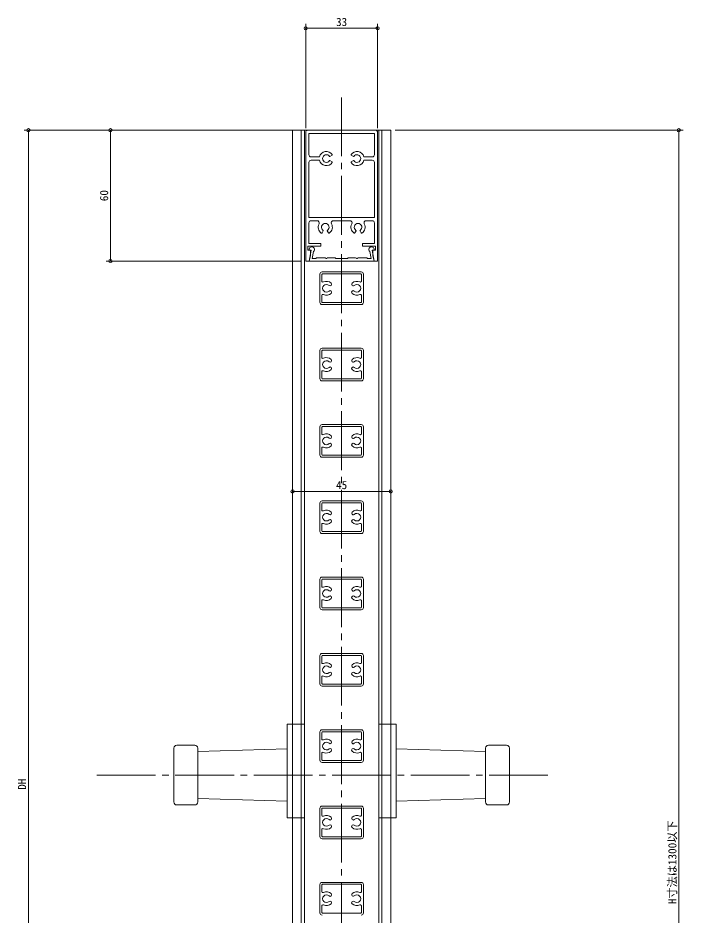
# Model space of a CAD drawing. Units: millimetres at full size. Extents: x -600 to 2301, y -735 to 832.
# Drawn here: x 1017.4 to 1322.5, y -403 to 8.5 of the extents above; entities that cross this region are included whole.
import ezdxf
from ezdxf.enums import TextEntityAlignment as Align

# ---------------------------------------------------------------- set-up
doc = ezdxf.new("R2010")
doc.units = ezdxf.units.MM
doc.header["$LTSCALE"] = 3
doc.header["$PDMODE"] = 32
doc.header["$PDSIZE"] = 1.5
doc.linetypes.add('CHAIN2', pattern=[12, 9, -1, 1, -1])
for name, color, linetype, lineweight in [('0-0_アンカー', 7, 'Continuous', 18), ('0-1_1手摺寸法', 6, 'Continuous', 18), ('0-2_3中心線', 2, 'CHAIN2', 18), ('0-3_41ｱﾙﾐ', 6, 'Continuous', 18), ('0-8_CSLAYER2', 7, 'Continuous', 18)]:
    doc.layers.add(name, color=color, linetype=linetype, lineweight=lineweight)
doc.styles.add('ＭＳ ゴシック', font='')
doc.styles.get('ＭＳ ゴシック').set_extended_font_data('MS Gothic')

msp = doc.modelspace()

# ---------------------------------------------------------------- linework, layer by layer
at = {"layer": '0-0_アンカー', "color": 4, "lineweight": 9}
for p, q in [((1149.403, -42.01), (1149.403, 5.721)), ((1182.403, -42.01), (1182.403, 5.721)), ((1182.403, 3.721), (1149.403, 3.721)), ((1152.403, 3.721), (1179.403, 3.721)), ((1141.403, -43.01), (1020.202, -43.01)), ((1022.202, -643.01), (1022.202, -43.01)), ((1148.403, -43.01), (1057.847, -43.01)), ((1059.847, -43.01), (1059.847, -103.01)), ((1190.403, -43.01), (1322.53, -43.01)), ((1320.53, -714.557), (1320.53, -43.01)), ((1022.202, -46.01), (1022.202, -640.01)), ((1059.847, -100.01), (1059.847, -46.01)), ((1320.53, -46.01), (1320.53, -711.557)), ((1147.403, -103.01), (1057.847, -103.01)), ((1143.403, -204.163), (1143.403, -210.695)), ((1188.403, -204.163), (1188.403, -210.695)), ((1188.403, -208.694), (1143.403, -208.694)), ((1146.403, -208.694), (1185.403, -208.694))]:
    msp.add_line(p, q, dxfattribs=at)
at = {"layer": '0-0_アンカー', "color": 4}
for p in [(1149.403, 3.721), (1182.403, 3.721), (1022.202, -43.01), (1059.847, -43.01), (1320.53, -43.01), (1059.847, -103.01), (1143.403, -208.694), (1188.403, -208.694)]:
    msp.add_point(p, dxfattribs=at)
at = {"layer": '0-1_1手摺寸法', "color": 3}
for p, q in [((1098.543, -325.045), (1090.262, -325.045)), ((1233.262, -325.045), (1241.543, -325.045)), ((1098.543, -352.523), (1090.262, -352.523)), ((1233.262, -352.523), (1241.543, -352.523))]:
    msp.add_line(p, q, dxfattribs=at)
at = {"layer": '0-2_3中心線'}
for p, q in [((1165.903, -27.937), (1165.903, -735.303)), ((1053.565, -338.784), (1261.506, -338.784))]:
    msp.add_line(p, q, dxfattribs=at)
at = {"layer": '0-3_41ｱﾙﾐ'}
for p, q in [((1143.403, -43.01), (1143.403, -643.01)), ((1143.403, -43.01), (1188.403, -43.01)), ((1147.403, -43.01), (1147.403, -643.01)), ((1184.403, -43.01), (1147.403, -43.01)), ((1148.903, -43.01), (1148.903, -643.01)), ((1182.903, -43.01), (1182.903, -643.01)), ((1184.403, -43.01), (1184.403, -643.01)), ((1188.403, -43.01), (1188.403, -643.01))]:
    msp.add_line(p, q, dxfattribs=at)
at = {"layer": '0-8_CSLAYER2'}
for p, q in [((1149.403, -44.01), (1149.403, -103.01)), ((1181.403, -43.01), (1150.403, -43.01)), ((1150.903, -44.51), (1150.903, -54.26)), ((1180.903, -44.51), (1150.903, -44.51)), ((1180.903, -44.51), (1180.903, -54.26)), ((1182.403, -44.01), (1182.403, -103.01)), ((1155.742, -55.26), (1151.903, -55.26)), ((1155.739, -56.76), (1151.903, -56.76)), ((1160.486, -55.1), (1161.477, -54.529)), ((1160.486, -56.929), (1161.477, -57.501)), ((1171.32, -55.1), (1170.329, -54.529)), ((1171.32, -56.929), (1170.329, -57.501)), ((1176.064, -55.26), (1179.903, -55.26)), ((1176.066, -56.76), (1179.903, -56.76)), ((1150.903, -57.76), (1150.903, -83.01)), ((1180.903, -57.76), (1180.903, -83.01)), ((1165.903, -83.01), (1150.903, -83.01)), ((1150.903, -85.51), (1150.903, -95.01)), ((1154.648, -84.51), (1151.903, -84.51)), ((1165.903, -84.51), (1162.148, -84.51)), ((1165.903, -83.01), (1180.903, -83.01)), ((1165.903, -84.51), (1169.657, -84.51)), ((1177.157, -84.51), (1179.903, -84.51)), ((1180.903, -85.51), (1180.903, -95.01)), ((1157.485, -89.093), (1156.912, -90.084)), ((1159.312, -89.093), (1159.885, -90.084)), ((1172.493, -89.093), (1171.921, -90.084)), ((1174.321, -89.093), (1174.893, -90.084)), ((1150.403, -96.21), (1150.403, -98.01)), ((1156.403, -96.21), (1150.403, -96.21)), ((1151.553, -98.01), (1150.403, -98.01)), ((1156.403, -95.01), (1150.903, -95.01)), ((1151.953, -98.01), (1150.953, -103.01)), ((1151.953, -98.01), (1150.978, -98.01)), ((1153.041, -98.687), (1152.417, -101.81)), ((1156.403, -95.01), (1156.403, -96.21)), ((1175.403, -95.01), (1180.903, -95.01)), ((1175.403, -95.01), (1175.403, -96.21)), ((1175.403, -96.21), (1181.403, -96.21)), ((1178.764, -98.687), (1179.389, -101.81)), ((1179.853, -98.01), (1180.828, -98.01)), ((1179.853, -98.01), (1180.853, -103.01)), ((1180.253, -98.01), (1181.403, -98.01)), ((1181.403, -96.21), (1181.403, -98.01)), ((1154.003, -101.81), (1152.417, -101.81)), ((1154.303, -101.51), (1154.003, -101.81)), ((1154.303, -101.51), (1154.003, -101.81)), ((1154.303, -101.51), (1158.329, -101.51)), ((1158.329, -101.509), (1158.822, -101.793)), ((1159.476, -101.509), (1158.983, -101.793)), ((1162.903, -101.51), (1159.476, -101.51)), ((1162.903, -101.51), (1163.203, -101.81)), ((1168.903, -101.51), (1172.33, -101.51)), ((1172.33, -101.509), (1172.822, -101.793)), ((1173.476, -101.509), (1172.984, -101.793)), ((1177.503, -101.51), (1173.476, -101.51)), ((1177.503, -101.51), (1177.803, -101.81)), ((1177.803, -101.81), (1179.389, -101.81)), ((1151.003, -103.01), (1149.403, -103.01)), ((1180.853, -103.01), (1150.953, -103.01)), ((1182.403, -103.01), (1180.803, -103.01)), ((1155.903, -109.01), (1155.903, -122.01)), ((1156.803, -109.21), (1156.803, -112.174)), ((1156.903, -108.01), (1165.903, -108.01)), ((1157.103, -108.91), (1165.903, -108.91)), ((1174.903, -108.01), (1165.903, -108.01)), ((1174.703, -108.91), (1165.903, -108.91)), ((1175.003, -109.21), (1175.003, -112.174)), ((1175.903, -109.01), (1175.903, -122.01)), ((1156.803, -118.846), (1156.803, -121.81)), ((1175.003, -118.846), (1175.003, -121.81)), ((1156.903, -123.01), (1165.903, -123.01)), ((1157.103, -122.11), (1165.903, -122.11)), ((1174.703, -122.11), (1165.903, -122.11)), ((1174.903, -123.01), (1165.903, -123.01)), ((1155.903, -144.01), (1155.903, -157.01)), ((1156.903, -143.01), (1165.903, -143.01)), ((1157.103, -143.91), (1165.903, -143.91)), ((1174.903, -143.01), (1165.903, -143.01)), ((1174.703, -143.91), (1165.903, -143.91)), ((1175.903, -144.01), (1175.903, -157.01)), ((1156.803, -144.21), (1156.803, -147.174)), ((1175.003, -144.21), (1175.003, -147.174)), ((1156.803, -153.846), (1156.803, -156.81)), ((1175.003, -153.846), (1175.003, -156.81)), ((1156.903, -158.01), (1165.903, -158.01)), ((1157.103, -157.11), (1165.903, -157.11)), ((1174.703, -157.11), (1165.903, -157.11)), ((1174.903, -158.01), (1165.903, -158.01)), ((1155.903, -179.01), (1155.903, -192.01)), ((1156.803, -179.21), (1156.803, -182.174)), ((1156.903, -178.01), (1165.903, -178.01)), ((1157.103, -178.91), (1165.903, -178.91)), ((1174.903, -178.01), (1165.903, -178.01)), ((1174.703, -178.91), (1165.903, -178.91)), ((1175.003, -179.21), (1175.003, -182.174)), ((1175.903, -179.01), (1175.903, -192.01)), ((1156.803, -188.846), (1156.803, -191.81)), ((1175.003, -188.846), (1175.003, -191.81)), ((1156.903, -193.01), (1165.903, -193.01)), ((1157.103, -192.11), (1165.903, -192.11)), ((1174.703, -192.11), (1165.903, -192.11)), ((1174.903, -193.01), (1165.903, -193.01)), ((1156.903, -213.01), (1165.903, -213.01)), ((1157.103, -213.91), (1165.903, -213.91)), ((1174.903, -213.01), (1165.903, -213.01)), ((1174.703, -213.91), (1165.903, -213.91)), ((1155.903, -214.01), (1155.903, -227.01)), ((1156.803, -214.21), (1156.803, -217.174)), ((1175.003, -214.21), (1175.003, -217.174)), ((1175.903, -214.01), (1175.903, -227.01)), ((1156.803, -223.846), (1156.803, -226.81)), ((1175.003, -223.846), (1175.003, -226.81)), ((1156.903, -228.01), (1165.903, -228.01)), ((1157.103, -227.11), (1165.903, -227.11)), ((1174.703, -227.11), (1165.903, -227.11)), ((1174.903, -228.01), (1165.903, -228.01)), ((1155.903, -249.01), (1155.903, -262.01)), ((1156.803, -249.21), (1156.803, -252.174)), ((1156.903, -248.01), (1165.903, -248.01)), ((1157.103, -248.91), (1165.903, -248.91)), ((1174.903, -248.01), (1165.903, -248.01)), ((1174.703, -248.91), (1165.903, -248.91)), ((1175.003, -249.21), (1175.003, -252.174)), ((1175.903, -249.01), (1175.903, -262.01)), ((1156.803, -258.846), (1156.803, -261.81)), ((1175.003, -258.846), (1175.003, -261.81)), ((1156.903, -263.01), (1165.903, -263.01)), ((1157.103, -262.11), (1165.903, -262.11)), ((1174.703, -262.11), (1165.903, -262.11)), ((1174.903, -263.01), (1165.903, -263.01)), ((1156.903, -283.01), (1165.903, -283.01)), ((1157.103, -283.91), (1165.903, -283.91)), ((1174.903, -283.01), (1165.903, -283.01)), ((1174.703, -283.91), (1165.903, -283.91)), ((1155.903, -284.01), (1155.903, -297.01)), ((1156.803, -284.21), (1156.803, -287.174)), ((1175.003, -284.21), (1175.003, -287.174)), ((1175.903, -284.01), (1175.903, -297.01)), ((1156.803, -293.846), (1156.803, -296.81)), ((1175.003, -293.846), (1175.003, -296.81)), ((1156.903, -298.01), (1165.903, -298.01)), ((1157.103, -297.11), (1165.903, -297.11)), ((1174.703, -297.11), (1165.903, -297.11)), ((1174.903, -298.01), (1165.903, -298.01)), ((1155.903, -319.01), (1155.903, -332.01)), ((1156.803, -319.21), (1156.803, -322.174)), ((1156.903, -318.01), (1165.903, -318.01)), ((1157.103, -318.91), (1165.903, -318.91)), ((1174.903, -318.01), (1165.903, -318.01)), ((1174.703, -318.91), (1165.903, -318.91)), ((1175.003, -319.21), (1175.003, -322.174)), ((1175.903, -319.01), (1175.903, -332.01)), ((1156.803, -328.846), (1156.803, -331.81)), ((1175.003, -328.846), (1175.003, -331.81)), ((1156.903, -333.01), (1165.903, -333.01)), ((1157.103, -332.11), (1165.903, -332.11)), ((1174.703, -332.11), (1165.903, -332.11)), ((1174.903, -333.01), (1165.903, -333.01)), ((1156.903, -353.01), (1165.903, -353.01)), ((1174.903, -353.01), (1165.903, -353.01)), ((1155.903, -354.01), (1155.903, -367.01)), ((1156.803, -354.21), (1156.803, -357.174)), ((1157.103, -353.91), (1165.903, -353.91)), ((1174.703, -353.91), (1165.903, -353.91)), ((1175.003, -354.21), (1175.003, -357.174)), ((1175.903, -354.01), (1175.903, -367.01)), ((1156.803, -363.846), (1156.803, -366.81)), ((1175.003, -363.846), (1175.003, -366.81)), ((1156.903, -368.01), (1165.903, -368.01)), ((1157.103, -367.11), (1165.903, -367.11)), ((1174.703, -367.11), (1165.903, -367.11)), ((1174.903, -368.01), (1165.903, -368.01)), ((1155.903, -389.01), (1155.903, -402.01)), ((1156.803, -389.21), (1156.803, -392.174)), ((1156.903, -388.01), (1165.903, -388.01)), ((1157.103, -388.91), (1165.903, -388.91)), ((1174.903, -388.01), (1165.903, -388.01)), ((1174.703, -388.91), (1165.903, -388.91)), ((1175.003, -389.21), (1175.003, -392.174)), ((1175.903, -389.01), (1175.903, -402.01)), ((1156.803, -398.846), (1156.803, -401.81)), ((1175.003, -398.846), (1175.003, -401.81)), ((1157.103, -402.11), (1165.903, -402.11)), ((1174.703, -402.11), (1165.903, -402.11))]:
    msp.add_line(p, q, dxfattribs=at)
at = {"layer": '0-8_CSLAYER2', "color": 3}
for p, q in [((1140.903, -358.462), (1140.903, -315.423)), ((1148.903, -315.423), (1140.903, -315.423)), ((1182.903, -315.423), (1190.903, -315.423)), ((1190.903, -358.462), (1190.903, -315.423)), ((1088.903, -326.444), (1088.903, -351.124)), ((1099.903, -326.444), (1099.903, -351.124)), ((1140.903, -326.784), (1099.903, -327.966)), ((1190.903, -326.784), (1231.903, -327.966)), ((1231.903, -326.444), (1231.903, -351.124)), ((1242.903, -326.444), (1242.903, -351.124)), ((1140.903, -350.784), (1099.903, -349.601)), ((1190.903, -350.784), (1231.903, -349.601)), ((1148.903, -358.462), (1140.903, -358.462)), ((1182.903, -358.462), (1190.903, -358.462))]:
    msp.add_line(p, q, dxfattribs=at)
at = {"layer": '0-8_CSLAYER2'}
for points in [[(1151.553, -98.01), (1151.553, -100.44), (1151.003, -103.01)], [(1180.253, -98.01), (1180.253, -100.44), (1180.803, -103.01)], [(1168.903, -101.51), (1168.603, -101.81), (1163.203, -101.81)]]:
    msp.add_lwpolyline(points, dxfattribs=at)
for centre, radius, start, end in [((1150.403, -44.01), 1, 90, 180), ((1181.403, -44.01), 1, 0, 90), ((1158.903, -56.015), 3.25, 34.059, 166.579), ((1172.903, -56.015), 3.25, 13.421, 145.941), ((1151.903, -54.26), 1, 180, 270), ((1151.903, -57.76), 1, 90, 180), ((1158.903, -56.015), 3.25, 193.263, 325.941), ((1158.903, -56.015), 1.75, 32.694, 180), ((1158.903, -56.015), 1.75, 180, 327.306), ((1160.451, -55.014), 0.0936, 209.387, 291.99), ((1160.451, -57.015), 0.0936, 68.01, 150.613), ((1161.219, -54.249), 0.38, 312.651, 8.268), ((1161.219, -57.78), 0.38, 351.732, 47.349), ((1170.586, -54.249), 0.38, 171.732, 227.349), ((1170.586, -57.78), 0.38, 132.651, 188.268), ((1172.903, -56.015), 3.25, 214.059, 346.737), ((1171.355, -55.014), 0.0936, 248.01, 330.613), ((1171.355, -57.015), 0.0936, 29.387, 111.99), ((1172.903, -56.015), 1.75, 0, 147.306), ((1172.903, -56.015), 1.75, 212.694, 0), ((1179.903, -54.26), 1, 270, 0), ((1179.903, -57.76), 1, 0, 90), ((1151.903, -85.51), 1, 90, 180), ((1154.648, -85.51), 1, 331.928, 90), ((1158.398, -87.51), 3.25, 151.928, 235.941), ((1158.398, -87.51), 1.75, 90, 237.306), ((1158.398, -87.51), 1.75, 302.694, 90), ((1158.398, -87.51), 3.25, 304.059, 28.072), ((1162.148, -85.51), 1, 90, 208.072), ((1169.657, -85.51), 1, 331.928, 90), ((1173.407, -87.51), 3.25, 151.928, 235.941), ((1173.407, -87.51), 1.75, 90, 237.306), ((1173.407, -87.51), 1.75, 302.694, 90), ((1173.407, -87.51), 3.25, 304.059, 28.072), ((1177.157, -85.51), 1, 90, 208.072), ((1179.903, -85.51), 1, 0, 90), ((1156.633, -89.827), 0.38, 261.732, 317.349), ((1157.398, -89.058), 0.0936, 338.01, 60.613), ((1159.399, -89.058), 0.0936, 119.387, 201.99), ((1160.164, -89.827), 0.38, 222.651, 278.268), ((1171.642, -89.827), 0.38, 261.732, 317.349), ((1172.406, -89.058), 0.0936, 338.01, 60.613), ((1174.408, -89.058), 0.0936, 119.387, 201.99), ((1175.173, -89.827), 0.38, 222.651, 278.268), ((1152.203, -97.76), 1.25, 312.118, 191.537), ((1179.603, -97.76), 1.25, 348.463, 227.882), ((1158.903, -101.61), 0.2, 233.796, 270), ((1158.903, -101.61), 0.2, 270, 306.204), ((1172.903, -101.61), 0.2, 233.796, 270), ((1172.903, -101.61), 0.2, 270, 306.204), ((1156.903, -109.01), 1, 90, 180), ((1157.103, -109.21), 0.3, 90, 180), ((1174.703, -109.21), 0.3, 0, 90), ((1174.903, -109.01), 1, 0, 90), ((1157.303, -112.174), 0.5, 180, 295.622), ((1158.903, -115.51), 1.75, 46.844, 313.156), ((1158.903, -115.51), 3.2, 46.844, 115.622), ((1160.596, -113.705), 0.725, 226.844, 46.844), ((1171.21, -113.705), 0.725, 133.156, 313.156), ((1172.903, -115.51), 3.2, 64.378, 133.156), ((1172.903, -115.51), 1.75, 226.844, 133.156), ((1174.503, -112.174), 0.5, 244.378, 0), ((1157.303, -118.846), 0.5, 64.378, 180), ((1158.903, -115.51), 3.2, 244.378, 313.156), ((1160.596, -117.316), 0.725, 313.156, 133.156), ((1171.21, -117.316), 0.725, 46.844, 226.844), ((1172.903, -115.51), 3.2, 226.844, 295.622), ((1174.503, -118.846), 0.5, 0, 115.622), ((1156.903, -122.01), 1, 180, 270), ((1157.103, -121.81), 0.3, 180, 270), ((1174.703, -121.81), 0.3, 270, 0), ((1174.903, -122.01), 1, 270, 0), ((1156.903, -144.01), 1, 90, 180), ((1157.103, -144.21), 0.3, 90, 180), ((1174.703, -144.21), 0.3, 0, 90), ((1174.903, -144.01), 1, 0, 90), ((1157.303, -147.174), 0.5, 180, 295.622), ((1158.903, -150.51), 3.2, 46.844, 115.622), ((1172.903, -150.51), 3.2, 64.378, 133.156), ((1174.503, -147.174), 0.5, 244.378, 0), ((1158.903, -150.51), 1.75, 46.844, 313.156), ((1160.596, -148.705), 0.725, 226.844, 46.844), ((1160.596, -152.316), 0.725, 313.156, 133.156), ((1171.21, -148.705), 0.725, 133.156, 313.156), ((1171.21, -152.316), 0.725, 46.844, 226.844), ((1172.903, -150.51), 1.75, 226.844, 133.156), ((1157.303, -153.846), 0.5, 64.378, 180), ((1158.903, -150.51), 3.2, 244.378, 313.156), ((1172.903, -150.51), 3.2, 226.844, 295.622), ((1174.503, -153.846), 0.5, 0, 115.622), ((1156.903, -157.01), 1, 180, 270), ((1157.103, -156.81), 0.3, 180, 270), ((1174.703, -156.81), 0.3, 270, 0), ((1174.903, -157.01), 1, 270, 0), ((1156.903, -179.01), 1, 90, 180), ((1157.103, -179.21), 0.3, 90, 180), ((1174.703, -179.21), 0.3, 0, 90), ((1174.903, -179.01), 1, 0, 90), ((1157.303, -182.174), 0.5, 180, 295.622), ((1158.903, -185.51), 1.75, 46.844, 313.156), ((1158.903, -185.51), 3.2, 46.844, 115.622), ((1160.596, -183.705), 0.725, 226.844, 46.844), ((1171.21, -183.705), 0.725, 133.156, 313.156), ((1172.903, -185.51), 3.2, 64.378, 133.156), ((1172.903, -185.51), 1.75, 226.844, 133.156), ((1174.503, -182.174), 0.5, 244.378, 0), ((1157.303, -188.846), 0.5, 64.378, 180), ((1158.903, -185.51), 3.2, 244.378, 313.156), ((1160.596, -187.316), 0.725, 313.156, 133.156), ((1171.21, -187.316), 0.725, 46.844, 226.844), ((1172.903, -185.51), 3.2, 226.844, 295.622), ((1174.503, -188.846), 0.5, 0, 115.622), ((1156.903, -192.01), 1, 180, 270), ((1157.103, -191.81), 0.3, 180, 270), ((1174.703, -191.81), 0.3, 270, 0), ((1174.903, -192.01), 1, 270, 0), ((1156.903, -214.01), 1, 90, 180), ((1157.103, -214.21), 0.3, 90, 180), ((1174.703, -214.21), 0.3, 0, 90), ((1174.903, -214.01), 1, 0, 90), ((1157.303, -217.174), 0.5, 180, 295.622), ((1158.903, -220.51), 3.2, 46.844, 115.622), ((1172.903, -220.51), 3.2, 64.378, 133.156), ((1174.503, -217.174), 0.5, 244.378, 0), ((1158.903, -220.51), 1.75, 46.844, 313.156), ((1160.596, -218.705), 0.725, 226.844, 46.844), ((1160.596, -222.316), 0.725, 313.156, 133.156), ((1171.21, -218.705), 0.725, 133.156, 313.156), ((1171.21, -222.316), 0.725, 46.844, 226.844), ((1172.903, -220.51), 1.75, 226.844, 133.156), ((1157.303, -223.846), 0.5, 64.378, 180), ((1158.903, -220.51), 3.2, 244.378, 313.156), ((1172.903, -220.51), 3.2, 226.844, 295.622), ((1174.503, -223.846), 0.5, 0, 115.622), ((1156.903, -227.01), 1, 180, 270), ((1157.103, -226.81), 0.3, 180, 270), ((1174.703, -226.81), 0.3, 270, 0), ((1174.903, -227.01), 1, 270, 0), ((1156.903, -249.01), 1, 90, 180), ((1157.103, -249.21), 0.3, 90, 180), ((1174.703, -249.21), 0.3, 0, 90), ((1174.903, -249.01), 1, 0, 90), ((1157.303, -252.174), 0.5, 180, 295.622), ((1158.903, -255.51), 1.75, 46.844, 313.156), ((1158.903, -255.51), 3.2, 46.844, 115.622), ((1160.596, -253.705), 0.725, 226.844, 46.844), ((1171.21, -253.705), 0.725, 133.156, 313.156), ((1172.903, -255.51), 3.2, 64.378, 133.156), ((1172.903, -255.51), 1.75, 226.844, 133.156), ((1174.503, -252.174), 0.5, 244.378, 0), ((1157.303, -258.846), 0.5, 64.378, 180), ((1158.903, -255.51), 3.2, 244.378, 313.156), ((1160.596, -257.316), 0.725, 313.156, 133.156), ((1171.21, -257.316), 0.725, 46.844, 226.844), ((1172.903, -255.51), 3.2, 226.844, 295.622), ((1174.503, -258.846), 0.5, 0, 115.622), ((1156.903, -262.01), 1, 180, 270), ((1157.103, -261.81), 0.3, 180, 270), ((1174.703, -261.81), 0.3, 270, 0), ((1174.903, -262.01), 1, 270, 0), ((1156.903, -284.01), 1, 90, 180), ((1157.103, -284.21), 0.3, 90, 180), ((1174.703, -284.21), 0.3, 0, 90), ((1174.903, -284.01), 1, 0, 90), ((1157.303, -287.174), 0.5, 180, 295.622), ((1158.903, -290.51), 3.2, 46.844, 115.622), ((1172.903, -290.51), 3.2, 64.378, 133.156), ((1174.503, -287.174), 0.5, 244.378, 0), ((1158.903, -290.51), 1.75, 46.844, 313.156), ((1160.596, -288.705), 0.725, 226.844, 46.844), ((1160.596, -292.316), 0.725, 313.156, 133.156), ((1171.21, -288.705), 0.725, 133.156, 313.156), ((1171.21, -292.316), 0.725, 46.844, 226.844), ((1172.903, -290.51), 1.75, 226.844, 133.156), ((1157.303, -293.846), 0.5, 64.378, 180), ((1158.903, -290.51), 3.2, 244.378, 313.156), ((1172.903, -290.51), 3.2, 226.844, 295.622), ((1174.503, -293.846), 0.5, 0, 115.622), ((1156.903, -297.01), 1, 180, 270), ((1157.103, -296.81), 0.3, 180, 270), ((1174.703, -296.81), 0.3, 270, 0), ((1174.903, -297.01), 1, 270, 0), ((1156.903, -319.01), 1, 90, 180), ((1157.103, -319.21), 0.3, 90, 180), ((1174.703, -319.21), 0.3, 0, 90), ((1174.903, -319.01), 1, 0, 90), ((1157.303, -322.174), 0.5, 180, 295.622), ((1158.903, -325.51), 1.75, 46.844, 313.156), ((1158.903, -325.51), 3.2, 46.844, 115.622), ((1160.596, -323.705), 0.725, 226.844, 46.844), ((1171.21, -323.705), 0.725, 133.156, 313.156), ((1172.903, -325.51), 3.2, 64.378, 133.156), ((1172.903, -325.51), 1.75, 226.844, 133.156), ((1174.503, -322.174), 0.5, 244.378, 0), ((1157.303, -328.846), 0.5, 64.378, 180), ((1158.903, -325.51), 3.2, 244.378, 313.156), ((1160.596, -327.316), 0.725, 313.156, 133.156), ((1171.21, -327.316), 0.725, 46.844, 226.844), ((1172.903, -325.51), 3.2, 226.844, 295.622), ((1174.503, -328.846), 0.5, 0, 115.622), ((1156.903, -332.01), 1, 180, 270), ((1157.103, -331.81), 0.3, 180, 270), ((1174.703, -331.81), 0.3, 270, 0), ((1174.903, -332.01), 1, 270, 0), ((1156.903, -354.01), 1, 90, 180), ((1174.903, -354.01), 1, 0, 90), ((1157.103, -354.21), 0.3, 90, 180), ((1157.303, -357.174), 0.5, 180, 295.622), ((1158.903, -360.51), 3.2, 46.844, 115.622), ((1172.903, -360.51), 3.2, 64.378, 133.156), ((1174.503, -357.174), 0.5, 244.378, 0), ((1174.703, -354.21), 0.3, 0, 90), ((1158.903, -360.51), 1.75, 46.844, 313.156), ((1160.596, -358.705), 0.725, 226.844, 46.844), ((1160.596, -362.316), 0.725, 313.156, 133.156), ((1171.21, -358.705), 0.725, 133.156, 313.156), ((1171.21, -362.316), 0.725, 46.844, 226.844), ((1172.903, -360.51), 1.75, 226.844, 133.156), ((1157.303, -363.846), 0.5, 64.378, 180), ((1158.903, -360.51), 3.2, 244.378, 313.156), ((1172.903, -360.51), 3.2, 226.844, 295.622), ((1174.503, -363.846), 0.5, 0, 115.622), ((1156.903, -367.01), 1, 180, 270), ((1157.103, -366.81), 0.3, 180, 270), ((1174.703, -366.81), 0.3, 270, 0), ((1174.903, -367.01), 1, 270, 0), ((1156.903, -389.01), 1, 90, 180), ((1157.103, -389.21), 0.3, 90, 180), ((1174.703, -389.21), 0.3, 0, 90), ((1174.903, -389.01), 1, 0, 90), ((1157.303, -392.174), 0.5, 180, 295.622), ((1158.903, -395.51), 1.75, 46.844, 313.156), ((1158.903, -395.51), 3.2, 46.844, 115.622), ((1160.596, -393.705), 0.725, 226.844, 46.844), ((1171.21, -393.705), 0.725, 133.156, 313.156), ((1172.903, -395.51), 3.2, 64.378, 133.156), ((1172.903, -395.51), 1.75, 226.844, 133.156), ((1174.503, -392.174), 0.5, 244.378, 0), ((1157.303, -398.846), 0.5, 64.378, 180), ((1158.903, -395.51), 3.2, 244.378, 313.156), ((1160.596, -397.316), 0.725, 313.156, 133.156), ((1171.21, -397.316), 0.725, 46.844, 226.844), ((1172.903, -395.51), 3.2, 226.844, 295.622), ((1174.503, -398.846), 0.5, 0, 115.622), ((1156.903, -402.01), 1, 180, 270), ((1157.103, -401.81), 0.3, 180, 270), ((1174.703, -401.81), 0.3, 270, 0), ((1174.903, -402.01), 1, 270, 0)]:
    msp.add_arc(centre, radius, start, end, dxfattribs=at)
at = {"layer": '0-8_CSLAYER2', "color": 3}
for centre, start, end in [((1090.303, -326.444), 91.652, 180), ((1098.503, -326.444), 0, 88.348), ((1233.303, -326.444), 91.652, 180), ((1241.503, -326.444), 0, 88.348), ((1090.303, -351.124), 180, 268.348), ((1098.503, -351.124), 271.652, 0), ((1233.303, -351.124), 180, 268.348), ((1241.503, -351.124), 271.652, 0)]:
    msp.add_arc(centre, 1.4, start, end, dxfattribs=at)

# ---------------------------------------------------------------- texts
at = {"layer": '0-0_アンカー', "color": 4, "style": 'ＭＳ ゴシック'}
for s, p in [('33', (1163.343, 3.649)), ('45', (1163.343, -208.767))]:
    msp.add_text(s, height=3.754, dxfattribs=at).set_placement(p, align=Align.BOTTOM_LEFT)
msp.add_text('60', height=3.754, rotation=90, dxfattribs=at).set_placement((1059.919, -75.57), align=Align.BOTTOM_LEFT)
at = {"layer": '0-0_アンカー', "color": 3, "style": 'ＭＳ ゴシック'}
for s, p in [('DH', (1022.274, -345.57)), ('H寸法は1300以下', (1320.602, -397.984))]:
    msp.add_text(s, height=3.754, rotation=90, dxfattribs=at).set_placement(p, align=Align.BOTTOM_LEFT)

doc.saveas('drawing.dxf')
